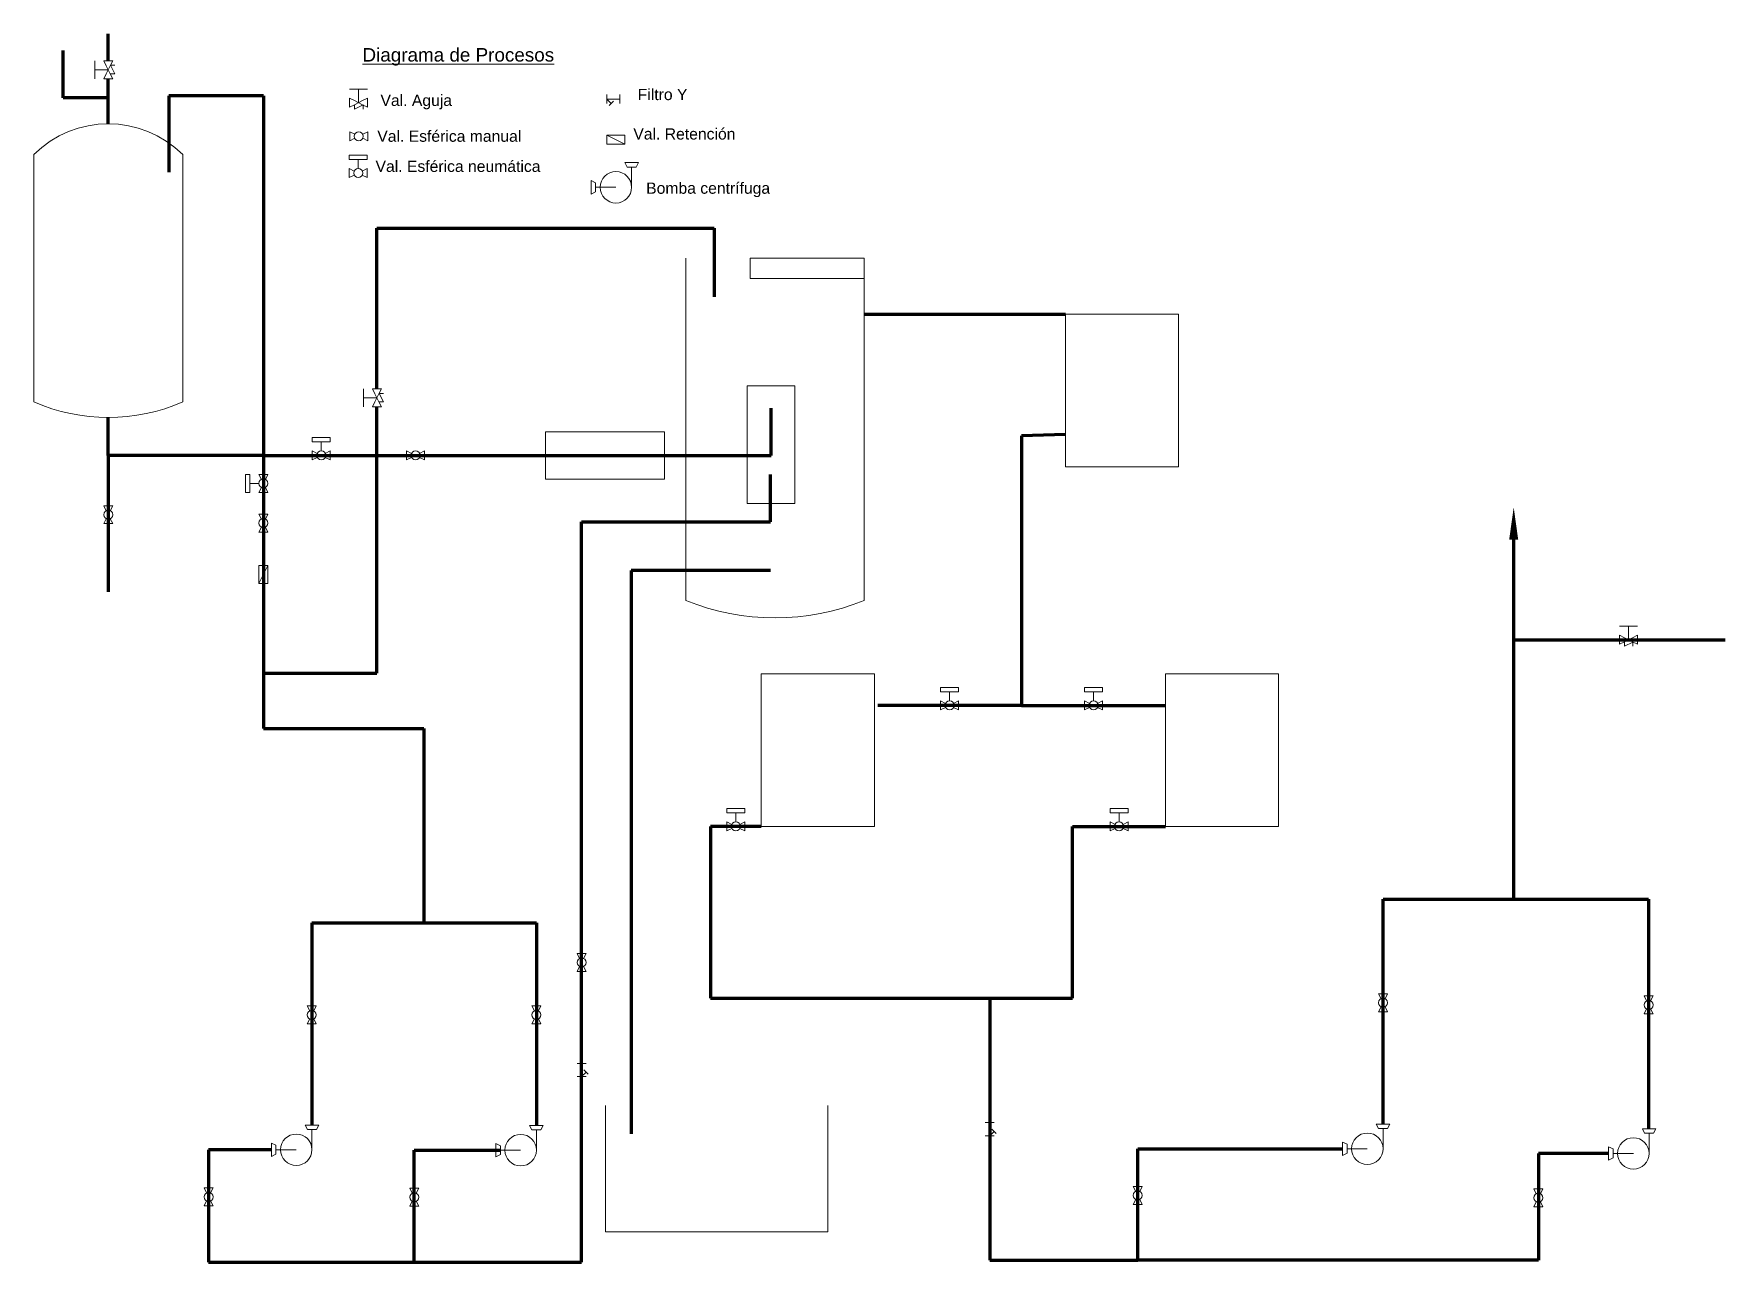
# Model space of a CAD drawing. Header units: millimetres. Extents: x -14 to 362, y 0 to 273.
import ezdxf

# ---------------------------------------------------------------- set-up
doc = ezdxf.new("R2010")
doc.units = ezdxf.units.MM
doc.layers.add('Contornos visibles', color=1, linetype='Continuous', lineweight=100)
doc.layers.add('Válvulas', color=5, linetype='Continuous', lineweight=20)
doc.styles.get("Standard").update_dxf_attribs({"font": 'arial.ttf'})

# ---------------------------------------------------------------- blocks, each defined once
blk = doc.blocks.new('Val. Aguja')
for p, q in [((0, 3), (2, 3)), ((0, 1), (0, -1)), ((1.11, 0.45), (0, 1)), ((1.11, 0.45), (2.89, -0.45)), ((1.11, -0.45), (2.89, 0.45)), ((2, 3), (4, 3)), ((2, 0), (2, 3)), ((2.89, 0.45), (4, 1)), ((4, 1), (4, -1)), ((0, -1), (1.11, -0.45)), ((1.11, -0.45), (1.11, -1.45)), ((1.11, -1.45), (3, -0.5)), ((4, -1), (2.89, -0.45)), ((3, -0.5), (3, -1.45))]:
    blk.add_line(p, q)
blk = doc.blocks.new('Val. Esférica manual')
for p, q in [((0, 1), (0, -1)), ((1.11, 0.45), (0, 1)), ((2.89, 0.45), (4, 1)), ((4, 1), (4, -1)), ((0, -1), (1.11, -0.45)), ((4, -1), (2.89, -0.45))]:
    blk.add_line(p, q)
blk.add_circle((2, 0), 1)
blk = doc.blocks.new('Val. Esférica neumática')
for p, q in [((2, 4), (-2, 4)), ((-2, 4), (-2, 3)), ((2, 3), (2, 4)), ((-2, 3), (0, 3)), ((-2, 1), (-2, -1)), ((-0.89, 0.45), (-2, 1)), ((0, 1), (0, 3)), ((0, 3), (2, 3)), ((0.89, 0.45), (2, 1)), ((2, 1), (2, -1)), ((-2, -1), (-0.89, -0.45)), ((2, -1), (0.89, -0.45))]:
    blk.add_line(p, q)
blk.add_circle((0, 0), 1)
blk = doc.blocks.new('Filtro Y')
for p, q in [((-1.47, 1), (-1.47, -1)), ((-1.47, 0), (1.47, 0)), ((-1.47, 0), (-0.49, -0.99)), ((1.47, 0), (1.47, 1)), ((1.47, 0), (1.47, -1)), ((-0.49, -0.99), (-0.95, -1.45)), ((-0.49, -0.99), (0.01, -0.49))]:
    blk.add_line(p, q)
blk = doc.blocks.new('Val. Retención')
for p, q in [((0, 1), (0, -1)), ((0, 1), (4, 1)), ((0, 1), (4, -1)), ((4, 1), (4, -1)), ((0, -1), (4, -1))]:
    blk.add_line(p, q)
blk = doc.blocks.new('Bomba centrífuga')
for p, q in [((9, 5.5), (7.5, 5.5)), ((8, 4.5), (7.5, 5.5)), ((9, 4.5), (8, 4.5)), ((9, 5.5), (10.5, 5.5)), ((9, 0), (9, 4.5)), ((9, 4.5), (10, 4.5)), ((10, 4.5), (10.5, 5.5)), ((0, 0), (0, 1.5)), ((0, 1.5), (1, 1)), ((0, 0), (0, -1.5)), ((1, 0), (1, 1)), ((5.5, 0), (1, 0)), ((1, 0), (1, -1)), ((1, -1), (0, -1.5))]:
    blk.add_line(p, q)
blk.add_circle((5.5, 0), 3.5)

msp = doc.modelspace()

# ---------------------------------------------------------------- linework, layer by layer
at = {"layer": 'Contornos visibles'}
for p, q in [((2.6, 267.41), (2.6, 273.41)), ((-7.4, 259.2), (-7.4, 269.68)), ((2.6, 253.41), (2.6, 263.41)), ((37.11, 259.64), (16.05, 259.64)), ((16.05, 259.64), (16.05, 242.62)), ((37.11, 259.64), (37.11, 179.64)), ((2.6, 259.2), (-7.4, 259.2)), ((62.34, 230.2), (137.34, 230.2)), ((62.34, 194.42), (62.34, 230.2)), ((137.34, 230.2), (137.34, 214.91)), ((170.68, 211.05), (215.49, 211.05)), ((2.6, 179.64), (2.6, 188.1)), ((62.34, 131.22), (62.34, 190.42)), ((150.02, 179.64), (150.02, 190.13)), ((215.49, 184.31), (205.71, 184.04)), ((205.71, 184.04), (205.71, 124.04)), ((37.11, 179.64), (2.6, 179.64)), ((2.6, 179.64), (2.6, 149.31)), ((37.11, 179.64), (150.02, 179.64)), ((37.11, 179.64), (37.11, 131.22)), ((149.85, 164.87), (149.85, 175.44)), ((107.85, 0.23), (107.85, 164.87)), ((107.85, 164.87), (149.85, 164.87)), ((315.15, 80.94), (315.15, 160.94)), ((149.85, 154.02), (118.85, 154.02)), ((118.85, 154.02), (118.85, 28.78)), ((315.15, 138.65), (362.18, 138.65)), ((37.11, 131.22), (62.34, 131.22)), ((37.11, 131.22), (37.11, 118.91)), ((205.71, 124.04), (173.71, 124.04)), ((205.71, 124.04), (237.71, 124.04)), ((37.11, 118.91), (72.8, 118.91)), ((72.8, 118.91), (72.8, 75.73)), ((147.82, 97.13), (136.5, 97.13)), ((136.5, 97.13), (136.5, 58.91)), ((217.06, 58.91), (217.06, 97.13)), ((217.06, 97.13), (237.71, 97.13)), ((286.09, 30.94), (286.09, 80.94)), ((286.09, 80.94), (315.15, 80.94)), ((315.15, 80.94), (345.15, 80.94)), ((345.15, 80.94), (345.15, 29.94)), ((47.84, 75.73), (72.8, 75.73)), ((47.84, 75.73), (47.84, 30.73)), ((72.8, 75.73), (97.8, 75.73)), ((97.8, 75.73), (97.8, 30.73)), ((136.5, 58.91), (217.06, 58.91)), ((198.63, 58.91), (198.63, 0.71)), ((38.89, 25.23), (24.89, 25.23)), ((24.89, 25.23), (24.89, 0.23)), ((70.64, 0.23), (70.64, 25.14)), ((70.64, 25.14), (89.8, 25.14)), ((231.54, 0.71), (231.54, 25.44)), ((231.54, 25.44), (277.09, 25.44)), ((336.26, 24.4), (320.63, 24.4)), ((320.63, 24.4), (320.63, 0.71)), ((24.89, 0.23), (70.64, 0.23)), ((70.64, 0.23), (107.85, 0.23)), ((198.63, 0.71), (231.54, 0.71)), ((320.63, 0.71), (231.54, 0.71))]:
    msp.add_line(p, q, dxfattribs=at)
msp.add_lwpolyline([(315.15, 160.94, 2, 0, 0), (315.15, 168.1, 0, 0, 0)], format="xyseb", dxfattribs=at)
at = {"layer": 'Válvulas'}
for p, q in [((-13.96, 191.55), (-13.96, 246.55)), ((19.17, 246.55), (19.17, 191.55)), ((99.84, 174.38), (99.84, 184.88)), ((99.84, 184.88), (126.28, 184.88)), ((126.28, 184.88), (126.28, 174.38)), ((126.28, 174.38), (99.84, 174.38))]:
    msp.add_line(p, q, dxfattribs=at)
for points in [[(131.05, 147.38), (131.05, 223.49)], [(170.68, 223.49), (170.68, 147.38)], [(162.61, 35.06), (162.61, 6.99), (113.15, 6.99), (113.15, 35.06)]]:
    msp.add_lwpolyline(points, dxfattribs=at)
for points in [[(170.68, 223.49), (145.38, 223.49), (145.38, 218.99), (170.68, 218.99)], [(215.49, 211.05), (240.64, 211.05), (240.64, 177.12), (215.49, 177.12)], [(144.68, 195.1), (155.29, 195.1), (155.29, 168.98), (144.68, 168.98)], [(147.82, 131.06), (172.97, 131.06), (172.97, 97.13), (147.82, 97.13)], [(237.71, 131.06), (262.86, 131.06), (262.86, 97.13), (237.71, 97.13)]]:
    msp.add_lwpolyline(points, close=True, dxfattribs=at)
for centre, radius, start, end in [((2.6, 229.98), 23.43, 45, 135), ((2.6, 229.69), 41.59, 246.5275, 293.4725), ((150.87, 196.64), 53.1, 248.0853, 291.9147)]:
    msp.add_arc(centre, radius, start, end, dxfattribs=at)

# ---------------------------------------------------------------- block references
at = {"layer": 'Válvulas', "rotation": 90}
for name, p in [('Val. Aguja', (2.6, 263.41)), ('Val. Aguja', (62.34, 190.42)), ('Val. Esférica neumática', (37.11, 173.43)), ('Val. Esférica manual', (2.6, 164.47)), ('Val. Esférica manual', (37.11, 162.6)), ('Val. Retención', (37.11, 151.14)), ('Val. Esférica manual', (107.85, 64.88)), ('Val. Esférica manual', (47.84, 53.23)), ('Val. Esférica manual', (97.8, 53.23)), ('Val. Esférica manual', (286.09, 55.94)), ('Val. Esférica manual', (345.15, 55.44)), ('Filtro Y', (107.85, 42.97)), ('Filtro Y', (198.63, 29.81)), ('Val. Esférica manual', (24.89, 12.73)), ('Val. Esférica manual', (70.64, 12.68)), ('Val. Esférica manual', (231.54, 13.08)), ('Val. Esférica manual', (320.63, 12.55))]:
    msp.add_blockref(name, p, dxfattribs=at)
at = {"layer": 'Válvulas'}
for name, p in [('Val. Aguja', (56.25, 258.1)), ('Filtro Y', (114.92, 258.9)), ('Val. Esférica manual', (56.3, 250.62)), ('Val. Retención', (113.44, 249.9)), ('Val. Esférica neumática', (58.18, 242.44)), ('Bomba centrífuga', (109.98, 239.28)), ('Val. Esférica neumática', (49.96, 179.64)), ('Val. Esférica manual', (68.93, 179.64)), ('Val. Aguja', (338.67, 138.65)), ('Val. Esférica neumática', (189.71, 124.04)), ('Val. Esférica neumática', (221.71, 124.04)), ('Val. Esférica neumática', (142.16, 97.13)), ('Val. Esférica neumática', (227.39, 97.13)), ('Bomba centrífuga', (38.89, 25.23)), ('Bomba centrífuga', (88.8, 25.14)), ('Bomba centrífuga', (277.09, 25.44)), ('Bomba centrífuga', (336.26, 24.4))]:
    msp.add_blockref(name, p, dxfattribs=at)

# ---------------------------------------------------------------- texts
at = {"layer": 'Válvulas', "attachment_point": 1}
for s, width, heights, insert, char_height in [('{\\LDiagrama de Procesos}', 77.6732, [0], (59.13, 270.24), 3), ('Val. Aguja', 34.3146, [0], (63.13, 259.87), 2.5), ('Filtro Y', 26.7413, [0], (120.34, 261.17), 2.5), ('Val. Esférica manual', 32.3659, [4.38], (62.42, 251.9), 2.5), ('Val. Retención', 34.142, [0], (119.36, 252.4), 2.5), ('Val. Esférica neumática', 44.8978, [0], (62.03, 245.2), 2.5), ('Bomba centrífuga', 31.7861, [0], (122.22, 240.34), 2.5)]:
    msp.add_mtext_dynamic_manual_height_columns(s, width=width, gutter_width=12.5, heights=heights, dxfattribs=dict(at, insert=insert, char_height=char_height))

doc.saveas('drawing.dxf')
